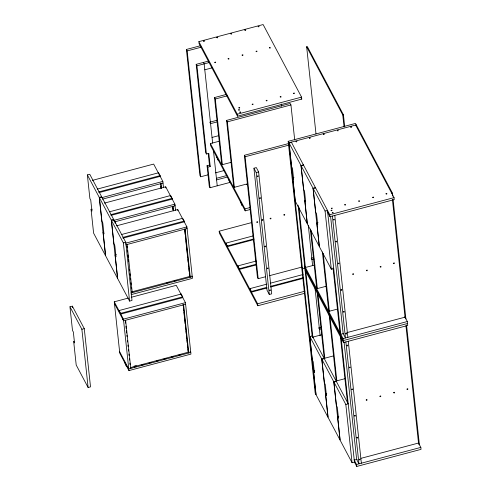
<?xml version="1.0" encoding="UTF-8"?>
<svg xmlns="http://www.w3.org/2000/svg" width="491" height="491" viewBox="0 0 491 491"><rect width="100%" height="100%" fill="white"/><g stroke="black" fill="none" stroke-linecap="round" stroke-linejoin="round"><path stroke-width="0.74" d="M247.716 184.499L246.654 184.426L247.685 184.15M198.855 41.637L263.127 24.55L301.554 97.126L301.762 99.096L237.497 116.183L199.07 43.607L198.855 41.637L237.282 114.213L237.497 116.183M208.067 174.821L200.666 176.791L199.898 175.336L186.402 49.468L200.457 45.731M186.402 49.468L187.169 50.923L201.23 47.185M210.222 166.51L209.454 165.062L207.055 165.7L207.822 167.149L210.222 166.51L208.816 153.376L206.41 154.014L205.643 152.566L196.185 64.352L208.515 61.068M196.185 64.352L196.952 65.8L209.289 62.523M204.79 69.796L212.118 67.844M315.995 133.945L306.648 46.749L307.311 46.571L343.436 114.79L344.651 126.162M231.212 162.318L222.337 164.675L221.57 163.227L214.53 97.556L226.363 94.407M214.53 97.556L215.297 99.01L227.13 95.862M237.282 114.213L301.554 97.126M217.126 120.246L209.792 122.191L210.559 123.646L217.163 121.891M247.679 183.769L234.367 187.31L233.599 185.856L226.578 120.405L290.181 103.491L290.948 104.945L294.704 139.953M226.578 120.405L227.345 121.86L290.948 104.945M212.038 137.437L218.642 135.682M87.355 174.906L89.755 174.268L101.668 196.768L99.268 197.4L87.355 174.906L89.89 198.548L90.749 200.156L91.921 211.105L91.068 209.491L92.265 209.172M250.367 209.479L245.193 210.854L210.608 145.539L210.4 143.568L219.262 141.212M92.394 180.369L153.658 164.074L162.84 181.412L163.497 187.568M306.648 46.749L342.767 114.968L343.436 114.79M97.328 189.078L158.593 172.783L160.091 175.606L160.17 176.373L98.906 192.662M288.18 141.328L288.954 142.777L315.946 394.512L315.179 393.064L288.18 141.328L355.515 123.419L392.407 193.092L392.732 196.13M98.826 191.895L160.091 175.606M288.954 142.777L356.288 124.874M293.986 177.288L292.789 177.607L293.643 179.221L292.47 168.272L291.617 166.664L289.082 143.022L291.482 142.384M265.576 276.721L258.186 278.685L257.419 277.237L244.346 155.309L288.671 143.525M244.346 155.309L245.113 156.764L288.696 145.17M99.397 197.646L111.31 220.146L117.552 278.372L105.645 255.872L103.104 232.231L103.963 233.845L102.785 222.902L101.932 221.288L99.397 197.646L101.797 197.008L113.709 219.508L113.875 221.018M101.576 197.701L162.84 181.412M102.49 199.15L163.018 183.057M215.463 172.85L224.344 170.494M104.436 203.108L165.7 186.813L174.882 204.152L175.539 210.308M253.921 168.217L256.32 167.578L258.622 171.936L271.701 293.863L269.301 294.502L266.994 290.144L253.921 168.217L256.222 172.574L269.301 294.502M216.562 178.258L226.824 175.526M216.592 179.902L227.597 176.975M256.222 172.574L258.622 171.936M109.37 211.817L170.635 195.522L172.126 198.346L172.212 199.113L110.948 215.402M207.055 165.7L209.258 186.273L210.025 187.728L229.696 182.499M110.868 214.641L172.126 198.346M289.082 143.022L300.989 165.516L303.389 164.878M301.118 165.762L313.031 188.262L319.273 246.488L307.366 223.988L304.831 200.346L305.684 201.961L304.506 191.017L303.653 189.403L301.118 165.762L303.518 165.123M111.31 220.146L113.709 219.508M115.146 254.97L115.999 256.584L114.826 245.641L113.973 244.027L111.439 220.385L113.838 219.747L125.751 242.247L131.993 300.474L129.593 301.112L117.68 278.612L115.146 254.97L116.349 254.651M113.617 220.447L174.882 204.152M114.532 221.889L175.054 205.797L174.569 204.44M116.477 225.848L177.742 209.559L182.683 218.894M121.412 234.557L182.677 218.268L184.168 221.085L184.254 221.852L122.989 238.147M122.903 237.38L184.168 221.085M313.031 188.262L315.431 187.623M318.07 222.767L316.867 223.086L317.72 224.7L316.548 213.757L315.695 212.143L313.16 188.501L315.56 187.863M210.4 143.568L244.984 208.884L250.152 207.509M111.439 220.385L123.351 242.885L125.751 242.247M125.659 243.186L186.918 226.891L192.435 278.336L131.171 294.625M125.764 244.843L187.096 228.536M304.359 293.379L257.824 305.752L219.397 233.176L219.182 231.206L251.687 222.564M313.16 188.501L325.073 211.001L327.472 210.363L340.76 334.261L343.712 333.475M391.738 193.27L392.407 193.092M291.353 142.138L329.78 214.714L394.046 197.627L394.255 199.598L329.989 216.684L327.141 211.308M225.866 243.824L225.799 243.168L253.104 235.907M225.799 243.168L227.29 245.991L253.865 238.927M253.933 239.583L227.364 246.648L227.29 245.991M69.961 306.789L72.361 306.151L84.274 328.645L90.516 386.871L88.116 387.509L76.203 365.016L73.668 341.374L74.522 342.988L73.349 332.039L72.496 330.431L69.961 306.789L81.874 329.283L88.116 387.509M132.048 291.783L190.502 276.243M166.787 283L169.002 282.411M174.17 281.036L176.386 280.447M130.925 293.004L192.257 276.691L191.68 276.028M237.908 266.564L237.834 265.907L256.29 261.003M131.238 297.294L176.263 285.32L185.445 302.659L190.956 354.097L128.955 370.588L119.779 353.25L114.262 301.805L128.286 298.08M237.834 265.907L239.332 268.73L256.308 264.219M256.376 264.876L239.399 269.387L239.332 268.73M311.202 258.211L313.405 257.628M119.196 310.515L181.197 294.029L182.689 296.852L182.775 297.62L120.774 314.105L119.196 310.515L119.276 311.282M314.172 259.082L311.969 259.665L311.46 258.696M120.688 313.338L182.689 296.852M269.271 275.739L301.775 267.098M314.805 264.987L305.408 267.491L298.964 207.411M305.408 267.859L302.45 268.645L301.683 267.196M81.874 329.283L84.274 328.645M114.262 301.805L123.444 319.144L185.445 302.659M185.616 304.297L123.615 320.789L114.44 303.45M249.95 289.309L249.876 288.653L266.852 284.136M270.541 283.154L303.021 274.518M316.867 223.086L319.402 246.728L331.315 269.228L333.714 268.589M249.876 288.653L251.374 291.47L266.871 287.352M270.559 286.37L303.039 277.734M266.944 288.008L251.441 292.127L251.374 291.47M270.633 287.026L303.107 278.391M219.182 231.206L257.609 303.782L304.886 291.212M310.343 229.027L316.578 287.149L317.346 288.604L326.22 286.241M322.403 251.938L328.602 309.778L329.375 311.233L337.507 309.066M134.043 366.163L136.259 365.574M130.569 367.55L189.023 352.004M134.301 367.01L136.516 366.421M141.684 365.046L143.9 364.457M149.068 363.082L151.283 362.493M156.451 361.118L158.667 360.529M163.834 359.154L166.05 358.565M171.218 357.19L173.433 356.601M178.601 355.226L180.817 354.637M318.665 327.822L321.599 327.043M321.636 328.688L319.438 329.277L318.923 328.307M314.737 370.797L313.54 371.116L314.393 372.724L313.221 361.781L312.362 360.167L309.827 336.525L312.227 335.887L348.223 403.866L345.824 404.504L333.911 382.01L336.31 381.372M312.871 337.102L321.734 334.739M346.671 332.689L405.026 317.168M304.635 266.036L343.062 338.612L407.334 321.525L407.751 325.465L343.485 342.552L305.058 269.976M407.542 323.495L343.277 340.582L304.85 268.006M309.827 336.525L321.74 359.025L324.14 358.387M317.161 292.599L324.042 356.761L324.809 358.209L333.684 355.852M326.779 393.537L325.576 393.856L326.435 395.47L325.257 384.521L324.404 382.906L321.869 359.271L324.269 358.633M329.13 314.7L336.071 379.39L336.838 380.844L344.97 378.678M321.869 359.271L333.782 381.765L336.182 381.126M341.184 338.201L354.465 462.099L352.065 462.731L340.153 440.237L337.618 416.595L338.821 416.276M354.257 460.128L357.209 459.337M360.903 458.355L418.522 443.035M354.072 459.779L356.558 464.48L420.83 447.393L421.039 449.363L356.773 466.45L354.281 461.749M355.619 125.052L394.046 197.627M301.051 97.752L301.762 99.096M404.842 316.818L407.334 321.525M418.338 442.686L420.83 447.393M203.384 62.437L204.152 63.885L212.652 143.139M337.618 416.595L338.471 418.209L337.299 407.26L336.445 405.652L333.911 382.01M182.756 219.029L186.918 226.891M186.611 227.18L186.396 226.781L186.457 227.327M190.201 351.795L190.784 352.458L128.783 368.944L119.601 351.605M131.834 291.844L132.257 292.648L127.095 244.493M130.354 367.606L130.784 368.416L125.616 320.255M393.138 199.917L405.904 318.96M406.554 325.03L419.4 444.828M392.389 199.34L405.075 317.622M405.94 325.68L418.651 444.245M342.767 114.968L344.068 127.101M334.788 215.408L347.861 337.335M348.285 341.276L361.364 463.203M332.389 216.046L345.461 337.974L343.16 333.622L330.572 216.267M345.885 341.914L358.964 463.842L356.656 459.49L344.068 342.135M329.78 214.714L329.989 216.684M343.062 338.612L343.485 342.552M356.558 464.48L356.773 466.45M333.045 268.031L339.987 332.806M340.41 336.746L347.524 403.043M325.073 211.001L331.315 269.228M345.824 404.504L352.065 462.731M323.17 253.393L329.375 311.233M329.903 316.149L336.838 380.844M333.782 381.765L340.024 439.991L328.117 417.497L325.576 393.856M311.11 230.482L317.346 288.604M317.769 292.538L324.809 358.209M308.274 225.185L312.607 265.576M315.069 288.567L320.138 335.813M300.989 165.516L307.237 223.749L295.324 201.249L292.789 177.607M321.74 359.025L327.988 417.252L316.075 394.758L313.54 371.116M305.825 271.431L312.92 337.593M298.111 205.201L312.239 336.9M281.245 103.988L281.49 106.252M245.113 156.764L258.186 278.685M257.609 303.782L257.824 305.752M244.984 208.884L245.193 210.854M242.1 205.005L242.167 205.661L240.602 202.188M227.345 121.86L234.367 187.31M230.058 182.265L230.132 182.922L228.567 179.442M215.297 99.01L222.337 164.675M218.016 159.526L218.09 160.183L216.525 156.703M213.468 150.762L217.231 185.813M208.202 153.388L209.454 165.062M196.952 65.8L206.41 154.014M207.822 167.149L210.025 187.728M187.169 50.923L200.666 176.791M185.095 229.07L190.263 277.225L189.833 276.421L184.751 229.015M184.616 229.365L185.181 234.63M185.34 236.134L185.666 239.142M185.825 240.651L187.685 257.959M187.844 259.463L188.17 262.47M188.329 263.974L188.648 266.987M188.814 268.491L189.133 271.498M189.299 273.008L189.618 276.016M177.742 209.559L177.859 210.651M173.053 206.324L173.538 210.842M183.616 304.831L188.783 352.992L188.354 352.182L183.272 304.776M172.709 206.275L173.194 210.786M172.574 206.625L172.9 209.632M183.057 304.377L183.223 305.881M183.382 307.384L183.702 310.392M183.867 311.902L185.156 323.937M185.316 325.441L185.721 329.203M185.88 330.713L186.206 333.72M186.365 335.224L186.69 338.238M186.85 339.741L187.175 342.749M187.335 344.252L187.66 347.266M187.82 348.77L188.145 351.783M170.635 195.522L170.715 196.29M181.197 294.029L181.277 294.796M165.7 186.813L165.817 187.912M161.017 183.585L161.502 188.102M160.667 183.536L161.152 188.047M160.453 183.131L160.618 184.634M160.778 186.138L161.017 188.397M158.593 172.783L158.679 173.55M126.911 245.942L127.071 247.446M127.396 250.459L127.556 251.963M127.881 254.97L128.12 257.229M128.36 259.487L128.605 261.746M129.409 269.271L129.575 270.774M129.894 273.782L130.06 275.285M130.379 278.299L130.538 279.802M130.864 282.81L131.023 284.32M131.349 287.327L131.508 288.831M123.351 242.885L129.593 301.112M115.054 221.748L115.213 223.258M125.432 321.703L125.592 323.213M125.917 326.22L126.156 328.479M126.402 330.738L126.641 332.99M126.887 335.249L127.046 336.758M127.451 340.521L127.611 342.024M127.936 345.032L128.096 346.536M128.421 349.549L128.581 351.053M128.9 354.06L129.065 355.57M129.385 358.577L129.55 360.081M129.869 363.095L130.029 364.598M123.444 319.144L128.955 370.588M123.192 319.979L122.916 319.027L122.977 319.58M128.354 368.14L128.415 368.686L128.139 367.734M126.291 365.55L126.371 366.311L124.794 362.726M99.268 197.4L105.516 255.633L93.603 233.133L91.068 209.491M72.361 306.151L72.527 307.673M257.321 176.22C258.272 177.724 258.671 174.587 257.321 176.22M256.799 222.092C257.75 223.595 258.156 220.459 256.799 222.092M259.665 198.106C260.617 199.61 261.016 196.474 259.665 198.106M262.016 219.999C262.967 221.502 263.366 218.366 262.016 219.999M264.858 246.482C265.803 247.992 266.208 244.849 264.858 246.482M267.202 268.374C268.154 269.878 268.552 266.742 267.202 268.374M270.136 218.544C271.087 220.054 271.486 216.912 270.136 218.544M269.547 290.267C270.498 291.771 270.903 288.634 269.547 290.267M283.872 214.892C284.817 216.402 285.222 213.26 283.872 214.892M333.487 219.692C334.432 221.195 334.837 218.059 333.487 219.692M335.832 241.584C336.783 243.088 337.182 239.952 335.832 241.584M338.176 263.471C339.128 264.974 339.533 261.838 338.176 263.471M341.018 289.96C341.969 291.464 342.368 288.327 341.018 289.96M343.369 311.846C344.32 313.356 344.719 310.214 343.369 311.846M345.713 333.739C346.664 335.243 347.063 332.106 345.713 333.739M346.984 345.56C347.935 347.063 348.334 343.927 346.984 345.56M352.704 274.119C353.655 275.623 354.054 272.487 352.704 274.119M349.328 367.452C350.279 368.956 350.678 365.82 349.328 367.452M351.679 389.338C352.624 390.842 353.029 387.706 351.679 389.338M354.514 415.828C355.466 417.332 355.865 414.195 354.514 415.828M356.865 437.714C357.816 439.224 358.215 436.082 356.865 437.714M366.439 270.467C367.391 271.971 367.79 268.835 366.439 270.467M359.209 459.607C360.161 461.11 360.56 457.974 359.209 459.607M366.2 399.987C367.151 401.491 367.55 398.348 366.2 399.987M380.169 266.816C381.12 268.319 381.519 265.183 380.169 266.816M379.936 396.329C380.887 397.839 381.286 394.696 379.936 396.329M393.506 263.268C394.457 264.772 394.856 261.635 393.506 263.268M393.665 392.677C394.617 394.187 395.022 391.045 393.665 392.677M407.002 389.136C407.953 390.64 408.352 387.503 407.002 389.136M203.495 41.048C204.409 42.373 204.986 39.875 203.495 41.048M216.826 37.506C217.74 38.826 218.317 36.328 216.826 37.506M214.763 62.339C215.678 63.664 216.255 61.166 214.763 62.339M230.825 33.781C231.74 35.107 232.317 32.609 230.825 33.781M228.1 58.791C229.015 60.117 229.592 57.619 228.1 58.791M244.831 30.061C245.745 31.381 246.316 28.883 244.831 30.061M242.1 55.072C243.014 56.391 243.591 53.9 242.1 55.072M238.583 109.91C239.498 111.236 240.074 108.738 238.583 109.91M238.847 107.817C239.761 109.143 240.338 106.645 238.847 107.817M239.78 112.169C240.694 113.495 241.271 110.997 239.78 112.169M258.162 26.514C259.076 27.834 259.653 25.342 258.162 26.514M256.099 51.346C257.014 52.672 257.591 50.174 256.099 51.346M252.178 104.276C253.092 105.596 253.669 103.098 252.178 104.276M269.436 47.805C270.351 49.125 270.922 46.627 269.436 47.805M266.177 100.551C267.092 101.87 267.669 99.378 266.177 100.551M280.183 96.825C281.098 98.151 281.668 95.653 280.183 96.825M293.514 93.284C294.428 94.603 295.005 92.105 293.514 93.284M295.987 141.549C296.902 142.875 297.478 140.377 295.987 141.549M309.324 138.008C310.238 139.327 310.809 136.829 309.324 138.008M323.323 134.282C324.238 135.608 324.815 133.11 323.323 134.282M337.323 130.563C338.238 131.883 338.815 129.385 337.323 130.563M331.081 210.412C331.996 211.738 332.573 209.24 331.081 210.412M331.339 208.319C332.254 209.645 332.83 207.147 331.339 208.319M332.278 212.671C333.193 213.996 333.763 211.498 332.278 212.671M350.654 127.016C351.568 128.335 352.145 125.843 350.654 127.016M344.676 204.778C345.59 206.097 346.167 203.599 344.676 204.778M358.675 201.052C359.59 202.372 360.167 199.88 358.675 201.052M372.675 197.327C373.59 198.652 374.167 196.155 372.675 197.327M386.006 193.785C386.92 195.105 387.497 192.607 386.006 193.785"/></g></svg>
